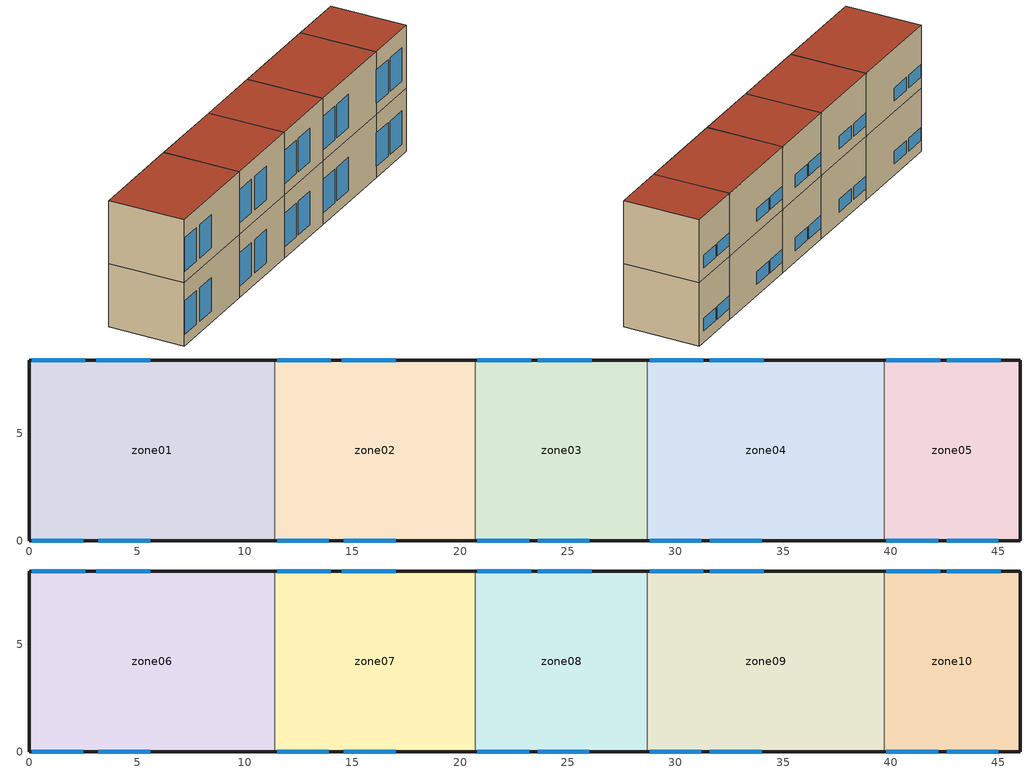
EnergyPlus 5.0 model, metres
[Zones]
zone01
 floor ground (GROUND_FLOOR): 11.4,8.4 11.4,0 0,0 0,8.4 z0
 wall outside (EXT_WALL): 11.4,8.4 0,8.4 0,0 11.4,0 z0:7
 wall to zone02 (ADJ_WALL): 11.4,0 11.4,8.4 z0:7
 window (EXT_WINDOW1): 0.1,0 2.5,0 / 3.2,0 5.6,0 z1.25:4.95; 2.6,8.4 0.1,8.4 / 5.6,8.4 3.1,8.4 z1.25:2.65
 ceiling to zone06 (ADJ_CEILING): 0,8.4 0,0 11.4,0 11.4,8.4 z7
zone02
 floor ground (GROUND_FLOOR): 20.7,8.4 20.7,0 11.4,0 11.4,8.4 z0
 wall outside (EXT_WALL): 20.7,8.4 11.4,8.4 / 11.4,0 20.7,0 z0:7
 wall to zone03 (ADJ_WALL): 20.7,0 20.7,8.4 z0:7
 wall to zone01 (ADJ_WALL): 11.4,8.4 11.4,0 z0:7
 window (EXT_WINDOW1): 11.5,0 13.9,0 / 14.6,0 17,0 z1.25:4.95; 14,8.4 11.5,8.4 / 17,8.4 14.5,8.4 z1.25:2.65
 ceiling to zone07 (ADJ_CEILING): 11.4,8.4 11.4,0 20.7,0 20.7,8.4 z7
zone03
 floor ground (GROUND_FLOOR): 28.7,8.4 28.7,0 20.7,0 20.7,8.4 z0
 wall outside (EXT_WALL): 28.7,8.4 20.7,8.4 / 20.7,0 28.7,0 z0:7
 wall to zone04 (ADJ_WALL): 28.7,0 28.7,8.4 z0:7
 wall to zone02 (ADJ_WALL): 20.7,8.4 20.7,0 z0:7
 window (EXT_WINDOW1): 20.8,0 23.2,0 / 23.6,0 26,0 z1.25:4.95; 23.3,8.4 20.8,8.4 / 26.1,8.4 23.6,8.4 z1.25:2.65
 ceiling to zone08 (ADJ_CEILING): 20.7,8.4 20.7,0 28.7,0 28.7,8.4 z7
zone04
 floor ground (GROUND_FLOOR): 39.7,8.4 39.7,0 28.7,0 28.7,8.4 z0
 wall outside (EXT_WALL): 39.7,8.4 28.7,8.4 / 28.7,0 39.7,0 z0:7
 wall to zone05 (ADJ_WALL): 39.7,0 39.7,8.4 z0:7
 wall to zone03 (ADJ_WALL): 28.7,8.4 28.7,0 z0:7
 window (EXT_WINDOW1): 28.8,0 31.2,0 / 31.6,0 34,0 z1.25:4.95; 31.3,8.4 28.8,8.4 / 34.1,8.4 31.6,8.4 z1.25:2.65
 ceiling to zone09 (ADJ_CEILING): 28.7,8.4 28.7,0 39.7,0 39.7,8.4 z7
zone05
 floor ground (GROUND_FLOOR): 46,8.4 46,0 39.7,0 39.7,8.4 z0
 wall outside (EXT_WALL): 39.7,0 46,0 46,8.4 39.7,8.4 z0:7
 wall to zone04 (ADJ_WALL): 39.7,8.4 39.7,0 z0:7
 window (EXT_WINDOW1): 39.8,0 42.2,0 / 42.6,0 45,0 z1.25:4.95; 42.3,8.4 39.8,8.4 / 45.1,8.4 42.6,8.4 z1.25:2.65
 ceiling to zone10 (ADJ_CEILING): 39.7,8.4 39.7,0 46,0 46,8.4 z7
zone06
 floor to zone01 (ADJ_CEILING): 11.4,8.4 11.4,0 0,0 0,8.4 z7
 wall outside (EXT_WALL): 11.4,8.4 0,8.4 0,0 11.4,0 z7:14
 wall to zone07 (ADJ_WALL): 11.4,0 11.4,8.4 z7:14
 window (EXT_WINDOW1): 0.1,0 2.5,0 / 3.2,0 5.6,0 z8.25:11.95; 2.6,8.4 0.1,8.4 / 5.6,8.4 3.1,8.4 z8.25:9.65
 roof outside (EXT_ROOF): 0,8.4 0,0 11.4,0 11.4,8.4 z14
zone07
 floor to zone02 (ADJ_CEILING): 20.7,8.4 20.7,0 11.4,0 11.4,8.4 z7
 wall outside (EXT_WALL): 20.7,8.4 11.4,8.4 / 11.4,0 20.7,0 z7:14
 wall to zone08 (ADJ_WALL): 20.7,0 20.7,8.4 z7:14
 wall to zone06 (ADJ_WALL): 11.4,8.4 11.4,0 z7:14
 window (EXT_WINDOW1): 11.5,0 13.9,0 / 14.6,0 17,0 z8.25:11.95; 14,8.4 11.5,8.4 / 17,8.4 14.5,8.4 z8.25:9.65
 roof outside (EXT_ROOF): 11.4,8.4 11.4,0 20.7,0 20.7,8.4 z14
zone08
 floor to zone03 (ADJ_CEILING): 28.7,8.4 28.7,0 20.7,0 20.7,8.4 z7
 wall outside (EXT_WALL): 28.7,8.4 20.7,8.4 / 20.7,0 28.7,0 z7:14
 wall to zone09 (ADJ_WALL): 28.7,0 28.7,8.4 z7:14
 wall to zone07 (ADJ_WALL): 20.7,8.4 20.7,0 z7:14
 window (EXT_WINDOW1): 20.8,0 23.2,0 / 23.6,0 26,0 z8.25:11.95; 23.3,8.4 20.8,8.4 / 26.1,8.4 23.6,8.4 z8.25:9.65
 roof outside (EXT_ROOF): 20.7,8.4 20.7,0 28.7,0 28.7,8.4 z14
zone09
 floor to zone04 (ADJ_CEILING): 39.7,8.4 39.7,0 28.7,0 28.7,8.4 z7
 wall outside (EXT_WALL): 39.7,8.4 28.7,8.4 / 28.7,0 39.7,0 z7:14
 wall to zone10 (ADJ_WALL): 39.7,0 39.7,8.4 z7:14
 wall to zone08 (ADJ_WALL): 28.7,8.4 28.7,0 z7:14
 window (EXT_WINDOW1): 28.8,0 31.2,0 / 31.6,0 34,0 z8.25:11.95; 31.3,8.4 28.8,8.4 / 34.1,8.4 31.6,8.4 z8.25:9.65
 roof outside (EXT_ROOF): 28.7,8.4 28.7,0 39.7,0 39.7,8.4 z14
zone10
 floor to zone05 (ADJ_CEILING): 46,8.4 46,0 39.7,0 39.7,8.4 z7
 wall outside (EXT_WALL): 39.7,0 46,0 46,8.4 39.7,8.4 z7:14
 wall to zone09 (ADJ_WALL): 39.7,8.4 39.7,0 z7:14
 window (EXT_WINDOW1): 39.8,0 42.2,0 / 42.6,0 45,0 z8.25:11.95; 42.3,8.4 39.8,8.4 / 45.1,8.4 42.6,8.4 z8.25:9.65
 roof outside (EXT_ROOF): 39.7,8.4 39.7,0 46,0 46,8.4 z14
[Building]
TRNSYS18: North Axis {deg}=0; Terrain=City; Loads Convergence Tolerance Value=0; Temperature Convergence Tolerance Value {deltaC}=0; Solar Distribution=FullInteriorAndExterior; Maximum Number of Warmup Days=0
[Site:Location]
not used: Latitude {deg}=0; Longitude {deg}=0; Time Zone {hr}=0; Elevation {m}=0
[Construction]
GROUND_FLOOR; EXT_WALL; EXT_ROOF; ADJ_WALL; ADJ_CEILING; EXT_WINDOW1: 
[WindowProperty:ShadingControl]
ESHADE=0; ISHADE=INPUT 1*MAX_ISHADE : SHADECNTRL=ISHADE_INTERNAL
[SurfaceProperty:OtherSideCoefficients]
BOUNDARY=IDENTICAL; BOUNDARY=INPUT 1*TBOUNDARY; BOUNDARY=INPUT 1*TBOUNDARY_2; BOUNDARY=INPUT 1*TBOUNDARY_3; BOUNDARY=INPUT 1*TGROUND; BOUNDARY=20; BOUNDARY=15
[Zone] Multiplier=1
zone01; zone02; zone03; zone04; zone05; zone06; zone07; zone08; zone09; zone10
